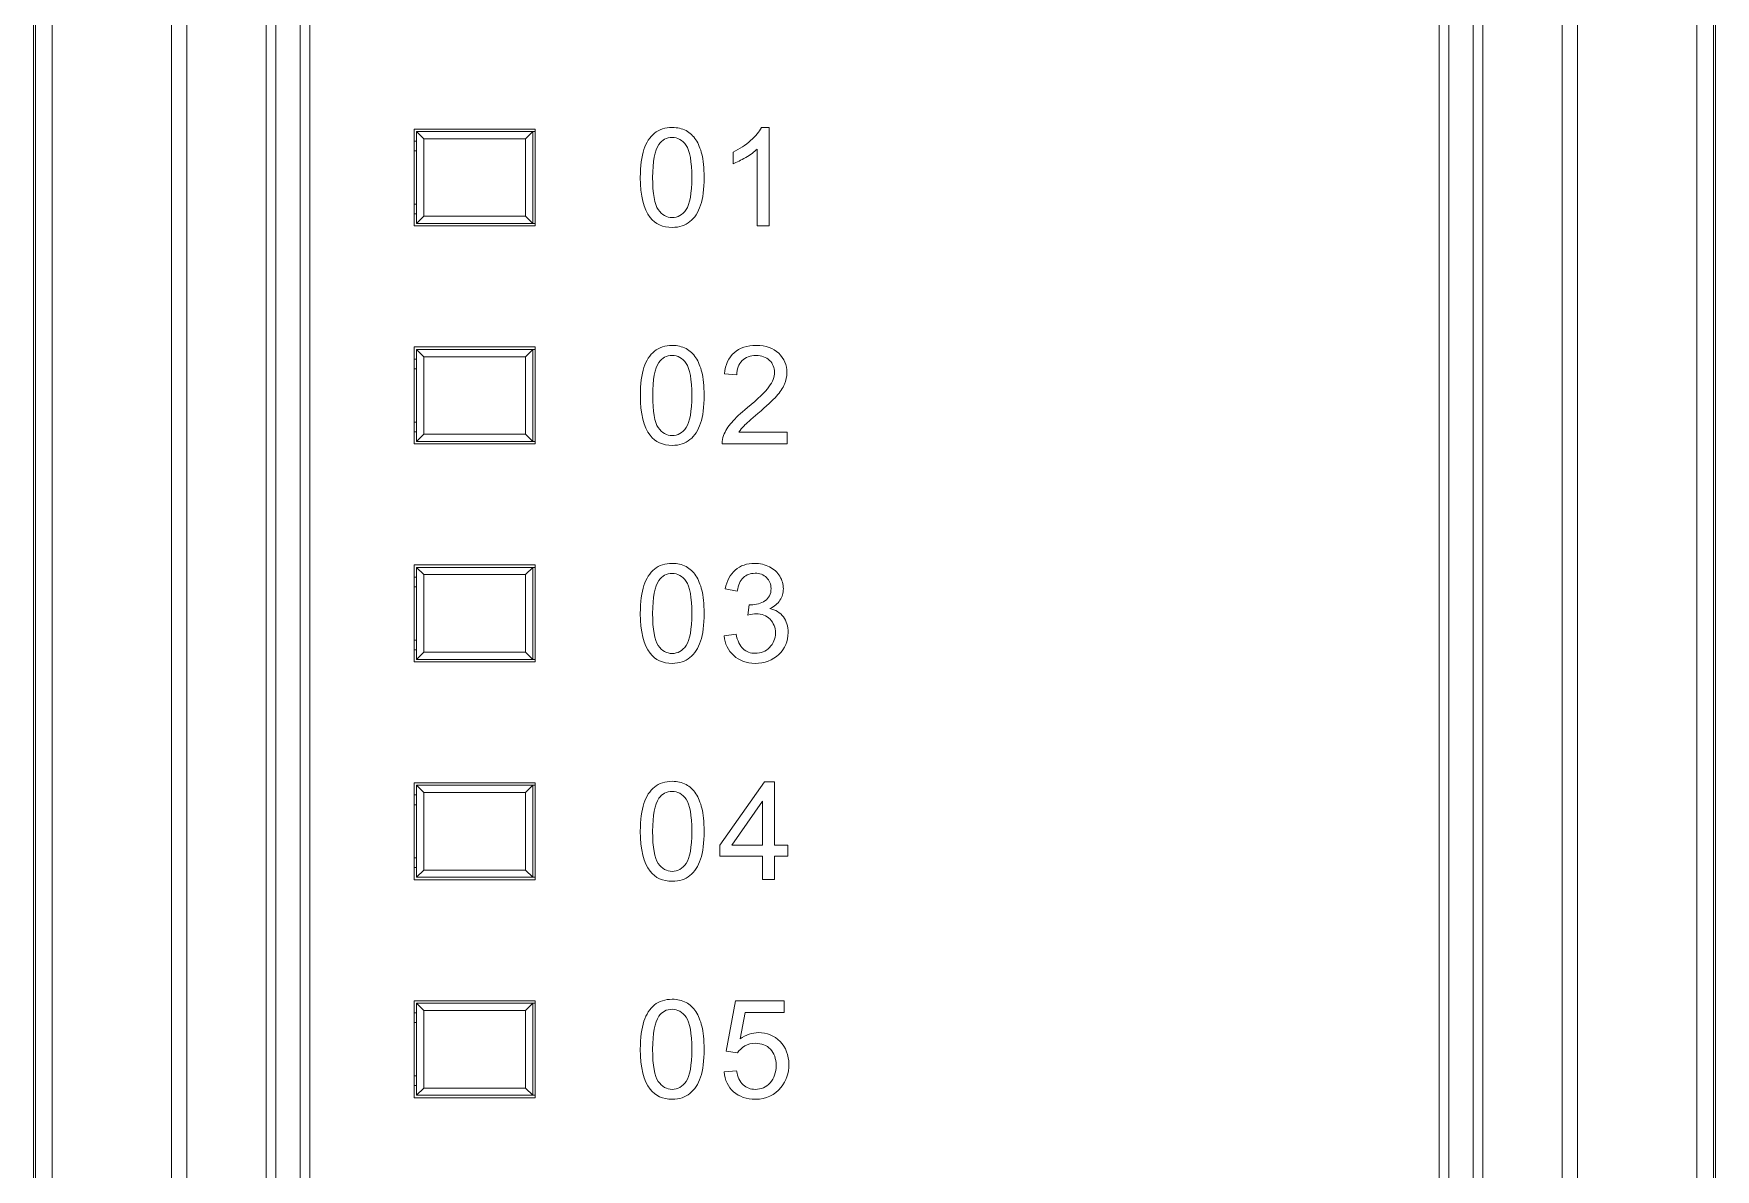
# Model space of a CAD drawing. Header units: millimetres. Extents: x 33157 to 59611, y -29750 to 1750.
# Drawn here: x 53659.59 to 53694.29, y 605.94 to 629.39 of the extents above; entities that cross this region are included whole.
import ezdxf

# ---------------------------------------------------------------- set-up
doc = ezdxf.new("R2010")
doc.units = ezdxf.units.MM
doc.layers.get('0').update_dxf_attribs({"lineweight": 18})

msp = doc.modelspace()

# ---------------------------------------------------------------- linework, layer by layer
at = {"lineweight": 9}
for p, q in [((53659.594, 655.67), (53659.594, 557.17)), ((53694.294, 655.67), (53694.294, 557.17)), ((53659.632, 655.005), (53659.632, 557.834)), ((53659.974, 655.005), (53659.974, 557.834)), ((53693.915, 655.005), (53693.915, 557.834)), ((53694.256, 655.005), (53694.256, 557.834)), ((53662.44, 650.689), (53662.44, 562.15)), ((53662.756, 650.689), (53662.756, 562.15)), ((53691.132, 650.689), (53691.132, 562.15)), ((53691.448, 650.689), (53691.448, 562.15)), ((53664.394, 650.42), (53664.394, 562.42)), ((53664.594, 650.42), (53664.594, 562.42)), ((53665.094, 650.42), (53665.094, 562.42)), ((53665.294, 650.42), (53665.294, 562.42)), ((53688.594, 650.42), (53688.594, 562.42)), ((53688.794, 650.42), (53688.794, 562.42)), ((53689.294, 650.42), (53689.294, 562.42)), ((53689.494, 650.42), (53689.494, 562.42)), ((53667.444, 627.42), (53667.444, 625.42)), ((53669.944, 627.42), (53669.944, 625.42)), ((53667.494, 627.37), (53667.494, 625.47)), ((53667.644, 627.22), (53667.644, 625.62)), ((53669.744, 627.22), (53669.744, 625.62)), ((53669.894, 627.37), (53669.894, 625.47)), ((53667.444, 622.92), (53667.444, 620.92)), ((53667.494, 622.87), (53667.494, 620.97)), ((53669.894, 622.87), (53669.894, 620.97)), ((53669.944, 622.92), (53669.944, 620.92)), ((53667.644, 622.72), (53667.644, 621.12)), ((53669.744, 622.72), (53669.744, 621.12)), ((53667.444, 618.42), (53667.444, 616.42)), ((53667.494, 618.37), (53667.494, 616.47)), ((53669.894, 618.37), (53669.894, 616.47)), ((53669.944, 618.42), (53669.944, 616.42)), ((53667.644, 618.22), (53667.644, 616.62)), ((53669.744, 618.22), (53669.744, 616.62)), ((53667.444, 613.92), (53667.444, 611.92)), ((53667.494, 613.87), (53667.494, 611.97)), ((53669.894, 613.87), (53669.894, 611.97)), ((53669.944, 613.92), (53669.944, 611.92)), ((53667.644, 613.72), (53667.644, 612.12)), ((53669.744, 613.72), (53669.744, 612.12)), ((53667.444, 609.42), (53667.444, 607.42)), ((53667.494, 609.37), (53667.494, 607.47)), ((53669.894, 609.37), (53669.894, 607.47)), ((53669.944, 609.42), (53669.944, 607.42)), ((53667.644, 609.22), (53667.644, 607.62)), ((53669.744, 609.22), (53669.744, 607.62))]:
    msp.add_line(p, q, dxfattribs=at)
for points in [[(53669.944, 627.42), (53669.944, 627.42), (53667.444, 627.42), (53667.444, 627.42)], [(53667.494, 627.17), (53667.494, 627.17), (53667.444, 627.17), (53667.444, 627.17)], [(53667.494, 627.37), (53667.494, 627.37), (53669.944, 627.37), (53669.944, 627.37)], [(53667.494, 627.37), (53667.494, 627.37), (53667.644, 627.22), (53667.644, 627.22)], [(53669.744, 627.22), (53669.744, 627.22), (53667.644, 627.22), (53667.644, 627.22)], [(53669.894, 627.37), (53669.894, 627.37), (53669.744, 627.22), (53669.744, 627.22)], [(53667.494, 626.97), (53667.494, 626.97), (53667.444, 626.97), (53667.444, 626.97)], [(53667.444, 625.87), (53667.444, 625.87), (53667.494, 625.87), (53667.494, 625.87)], [(53667.444, 625.67), (53667.444, 625.67), (53667.494, 625.67), (53667.494, 625.67)], [(53667.444, 625.42), (53667.444, 625.42), (53669.944, 625.42), (53669.944, 625.42)], [(53667.494, 625.47), (53667.494, 625.47), (53669.944, 625.47), (53669.944, 625.47)], [(53667.494, 625.47), (53667.494, 625.47), (53667.644, 625.62), (53667.644, 625.62)], [(53667.644, 625.62), (53667.644, 625.62), (53669.744, 625.62), (53669.744, 625.62)], [(53669.894, 625.47), (53669.894, 625.47), (53669.744, 625.62), (53669.744, 625.62)], [(53669.944, 622.92), (53669.944, 622.92), (53667.444, 622.92), (53667.444, 622.92)], [(53667.494, 622.87), (53667.494, 622.87), (53669.944, 622.87), (53669.944, 622.87)], [(53667.494, 622.87), (53667.494, 622.87), (53667.644, 622.72), (53667.644, 622.72)], [(53669.894, 622.87), (53669.894, 622.87), (53669.744, 622.72), (53669.744, 622.72)], [(53667.494, 622.67), (53667.494, 622.67), (53667.444, 622.67), (53667.444, 622.67)], [(53669.744, 622.72), (53669.744, 622.72), (53667.644, 622.72), (53667.644, 622.72)], [(53667.494, 622.47), (53667.494, 622.47), (53667.444, 622.47), (53667.444, 622.47)], [(53667.444, 621.37), (53667.444, 621.37), (53667.494, 621.37), (53667.494, 621.37)], [(53667.444, 621.17), (53667.444, 621.17), (53667.494, 621.17), (53667.494, 621.17)], [(53667.444, 620.92), (53667.444, 620.92), (53669.944, 620.92), (53669.944, 620.92)], [(53667.494, 620.97), (53667.494, 620.97), (53669.944, 620.97), (53669.944, 620.97)], [(53667.494, 620.97), (53667.494, 620.97), (53667.644, 621.12), (53667.644, 621.12)], [(53667.644, 621.12), (53667.644, 621.12), (53669.744, 621.12), (53669.744, 621.12)], [(53669.894, 620.97), (53669.894, 620.97), (53669.744, 621.12), (53669.744, 621.12)], [(53669.944, 618.42), (53669.944, 618.42), (53667.444, 618.42), (53667.444, 618.42)], [(53667.494, 618.37), (53667.494, 618.37), (53669.944, 618.37), (53669.944, 618.37)], [(53667.494, 618.37), (53667.494, 618.37), (53667.644, 618.22), (53667.644, 618.22)], [(53669.894, 618.37), (53669.894, 618.37), (53669.744, 618.22), (53669.744, 618.22)], [(53667.494, 618.17), (53667.494, 618.17), (53667.444, 618.17), (53667.444, 618.17)], [(53669.744, 618.22), (53669.744, 618.22), (53667.644, 618.22), (53667.644, 618.22)], [(53667.494, 617.97), (53667.494, 617.97), (53667.444, 617.97), (53667.444, 617.97)], [(53667.444, 616.87), (53667.444, 616.87), (53667.494, 616.87), (53667.494, 616.87)], [(53667.444, 616.67), (53667.444, 616.67), (53667.494, 616.67), (53667.494, 616.67)], [(53667.494, 616.47), (53667.494, 616.47), (53667.644, 616.62), (53667.644, 616.62)], [(53667.644, 616.62), (53667.644, 616.62), (53669.744, 616.62), (53669.744, 616.62)], [(53669.894, 616.47), (53669.894, 616.47), (53669.744, 616.62), (53669.744, 616.62)], [(53667.444, 616.42), (53667.444, 616.42), (53669.944, 616.42), (53669.944, 616.42)], [(53667.494, 616.47), (53667.494, 616.47), (53669.944, 616.47), (53669.944, 616.47)], [(53669.944, 613.92), (53669.944, 613.92), (53667.444, 613.92), (53667.444, 613.92)], [(53667.494, 613.87), (53667.494, 613.87), (53669.944, 613.87), (53669.944, 613.87)], [(53667.494, 613.87), (53667.494, 613.87), (53667.644, 613.72), (53667.644, 613.72)], [(53669.894, 613.87), (53669.894, 613.87), (53669.744, 613.72), (53669.744, 613.72)], [(53667.494, 613.67), (53667.494, 613.67), (53667.444, 613.67), (53667.444, 613.67)], [(53669.744, 613.72), (53669.744, 613.72), (53667.644, 613.72), (53667.644, 613.72)], [(53667.494, 613.47), (53667.494, 613.47), (53667.444, 613.47), (53667.444, 613.47)], [(53667.444, 612.37), (53667.444, 612.37), (53667.494, 612.37), (53667.494, 612.37)], [(53667.444, 612.17), (53667.444, 612.17), (53667.494, 612.17), (53667.494, 612.17)], [(53667.494, 611.97), (53667.494, 611.97), (53667.644, 612.12), (53667.644, 612.12)], [(53667.644, 612.12), (53667.644, 612.12), (53669.744, 612.12), (53669.744, 612.12)], [(53669.894, 611.97), (53669.894, 611.97), (53669.744, 612.12), (53669.744, 612.12)], [(53667.444, 611.92), (53667.444, 611.92), (53669.944, 611.92), (53669.944, 611.92)], [(53667.494, 611.97), (53667.494, 611.97), (53669.944, 611.97), (53669.944, 611.97)], [(53669.944, 609.42), (53669.944, 609.42), (53667.444, 609.42), (53667.444, 609.42)], [(53667.494, 609.37), (53667.494, 609.37), (53669.944, 609.37), (53669.944, 609.37)], [(53667.494, 609.37), (53667.494, 609.37), (53667.644, 609.22), (53667.644, 609.22)], [(53669.894, 609.37), (53669.894, 609.37), (53669.744, 609.22), (53669.744, 609.22)], [(53667.494, 609.17), (53667.494, 609.17), (53667.444, 609.17), (53667.444, 609.17)], [(53669.744, 609.22), (53669.744, 609.22), (53667.644, 609.22), (53667.644, 609.22)], [(53667.494, 608.97), (53667.494, 608.97), (53667.444, 608.97), (53667.444, 608.97)], [(53667.444, 607.87), (53667.444, 607.87), (53667.494, 607.87), (53667.494, 607.87)], [(53667.444, 607.67), (53667.444, 607.67), (53667.494, 607.67), (53667.494, 607.67)], [(53667.494, 607.47), (53667.494, 607.47), (53667.644, 607.62), (53667.644, 607.62)], [(53667.644, 607.62), (53667.644, 607.62), (53669.744, 607.62), (53669.744, 607.62)], [(53669.894, 607.47), (53669.894, 607.47), (53669.744, 607.62), (53669.744, 607.62)], [(53667.444, 607.42), (53667.444, 607.42), (53669.944, 607.42), (53669.944, 607.42)], [(53667.494, 607.47), (53667.494, 607.47), (53669.944, 607.47), (53669.944, 607.47)]]:
    msp.add_open_spline(points, degree=3, dxfattribs=at)
for points, knots in [([(53672.112, 626.42), (53672.112, 626.659), (53672.137, 626.852), (53672.186, 626.997), (53672.235, 627.144), (53672.308, 627.256), (53672.405, 627.335), (53672.501, 627.413), (53672.623, 627.452), (53672.77, 627.452), (53672.878, 627.452), (53672.973, 627.431), (53673.056, 627.387), (53673.137, 627.343), (53673.205, 627.28), (53673.258, 627.198), (53673.311, 627.116), (53673.352, 627.016), (53673.382, 626.898), (53673.413, 626.78), (53673.428, 626.62), (53673.428, 626.42), (53673.428, 626.183), (53673.403, 625.991), (53673.355, 625.845), (53673.306, 625.699), (53673.233, 625.587), (53673.136, 625.508), (53673.04, 625.429), (53672.918, 625.389), (53672.77, 625.389), (53672.576, 625.389), (53672.423, 625.458), (53672.312, 625.597), (53672.179, 625.766), (53672.112, 626.041), (53672.112, 626.42)], [0, 0, 0, 0, 135114.060042, 135114.060042, 135114.060042, 270228.120084, 270228.120084, 270228.120084, 405342.180126, 405342.180126, 405342.180126, 540456.240168, 540456.240168, 540456.240168, 675570.30021, 675570.30021, 675570.30021, 810684.360251, 810684.360251, 810684.360251, 945798.420293, 945798.420293, 945798.420293, 1080912.480335, 1080912.480335, 1080912.480335, 1216026.540377, 1216026.540377, 1216026.540377, 1351140.600419, 1351140.600419, 1351140.600419, 1486254.660461, 1486254.660461, 1486254.660461, 1621368.720503, 1621368.720503, 1621368.720503, 1621368.720503]), ([(53674.77, 625.423), (53674.77, 625.423), (53674.522, 625.423), (53674.522, 625.423), (53674.522, 625.423), (53674.522, 627.004), (53674.522, 627.004), (53674.462, 626.947), (53674.384, 626.89), (53674.287, 626.833), (53674.19, 626.776), (53674.102, 626.733), (53674.025, 626.705), (53674.025, 626.705), (53674.025, 626.945), (53674.025, 626.945), (53674.164, 627.01), (53674.285, 627.089), (53674.389, 627.182), (53674.493, 627.275), (53674.567, 627.365), (53674.61, 627.452), (53674.61, 627.452), (53674.77, 627.452), (53674.77, 627.452), (53674.77, 627.452), (53674.77, 625.423), (53674.77, 625.423)], [0, 0, 0, 0, 137248.583239, 137248.583239, 137248.583239, 274497.166479, 274497.166479, 274497.166479, 411745.749718, 411745.749718, 411745.749718, 548994.332958, 548994.332958, 548994.332958, 686242.916197, 686242.916197, 686242.916197, 823491.499437, 823491.499437, 823491.499437, 960740.082676, 960740.082676, 960740.082676, 1097988.665916, 1097988.665916, 1097988.665916, 1235237.249155, 1235237.249155, 1235237.249155, 1235237.249155]), ([(53672.366, 626.419), (53672.366, 626.087), (53672.405, 625.866), (53672.483, 625.757), (53672.56, 625.647), (53672.656, 625.592), (53672.77, 625.592), (53672.884, 625.592), (53672.98, 625.647), (53673.057, 625.757), (53673.135, 625.867), (53673.174, 626.088), (53673.174, 626.419), (53673.174, 626.752), (53673.135, 626.973), (53673.057, 627.082), (53672.98, 627.192), (53672.883, 627.246), (53672.767, 627.246), (53672.653, 627.246), (53672.562, 627.198), (53672.494, 627.101), (53672.409, 626.979), (53672.366, 626.751), (53672.366, 626.419)], [0, 0, 0, 0, 138259.200339, 138259.200339, 138259.200339, 276518.400677, 276518.400677, 276518.400677, 414777.601016, 414777.601016, 414777.601016, 553036.801354, 553036.801354, 553036.801354, 691296.001693, 691296.001693, 691296.001693, 829555.202031, 829555.202031, 829555.202031, 967814.40237, 967814.40237, 967814.40237, 1106073.602709, 1106073.602709, 1106073.602709, 1106073.602709]), ([(53672.113, 621.92), (53672.113, 622.158), (53672.137, 622.351), (53672.186, 622.497), (53672.235, 622.643), (53672.308, 622.755), (53672.405, 622.834), (53672.502, 622.912), (53672.623, 622.952), (53672.77, 622.952), (53672.878, 622.952), (53672.973, 622.93), (53673.056, 622.886), (53673.138, 622.842), (53673.205, 622.779), (53673.258, 622.697), (53673.311, 622.615), (53673.352, 622.515), (53673.382, 622.397), (53673.413, 622.279), (53673.428, 622.119), (53673.428, 621.92), (53673.428, 621.682), (53673.403, 621.491), (53673.355, 621.345), (53673.306, 621.198), (53673.233, 621.086), (53673.137, 621.007), (53673.04, 620.928), (53672.918, 620.888), (53672.77, 620.888), (53672.576, 620.888), (53672.423, 620.958), (53672.312, 621.096), (53672.179, 621.266), (53672.113, 621.54), (53672.113, 621.92)], [0, 0, 0, 0, 135119.663536, 135119.663536, 135119.663536, 270239.327071, 270239.327071, 270239.327071, 405358.990607, 405358.990607, 405358.990607, 540478.654142, 540478.654142, 540478.654142, 675598.317678, 675598.317678, 675598.317678, 810717.981213, 810717.981213, 810717.981213, 945837.644749, 945837.644749, 945837.644749, 1080957.308284, 1080957.308284, 1080957.308284, 1216076.97182, 1216076.97182, 1216076.97182, 1351196.635355, 1351196.635355, 1351196.635355, 1486316.298891, 1486316.298891, 1486316.298891, 1621435.962426, 1621435.962426, 1621435.962426, 1621435.962426]), ([(53675.14, 621.159), (53675.14, 621.159), (53675.14, 620.922), (53675.14, 620.922), (53675.14, 620.922), (53673.802, 620.922), (53673.802, 620.922), (53673.8, 620.982), (53673.81, 621.039), (53673.831, 621.095), (53673.866, 621.186), (53673.921, 621.276), (53673.997, 621.364), (53674.072, 621.452), (53674.18, 621.553), (53674.321, 621.668), (53674.54, 621.849), (53674.688, 621.991), (53674.766, 622.096), (53674.844, 622.202), (53674.883, 622.301), (53674.883, 622.396), (53674.883, 622.494), (53674.848, 622.577), (53674.777, 622.644), (53674.707, 622.712), (53674.615, 622.745), (53674.501, 622.745), (53674.381, 622.745), (53674.285, 622.71), (53674.213, 622.638), (53674.141, 622.567), (53674.105, 622.468), (53674.104, 622.342), (53674.104, 622.342), (53673.85, 622.367), (53673.85, 622.367), (53673.868, 622.557), (53673.934, 622.702), (53674.047, 622.802), (53674.162, 622.902), (53674.315, 622.952), (53674.507, 622.952), (53674.701, 622.952), (53674.855, 622.898), (53674.967, 622.79), (53675.081, 622.682), (53675.137, 622.549), (53675.137, 622.39), (53675.137, 622.309), (53675.121, 622.229), (53675.087, 622.151), (53675.054, 622.073), (53674.999, 621.991), (53674.923, 621.904), (53674.846, 621.818), (53674.718, 621.699), (53674.54, 621.548), (53674.391, 621.423), (53674.295, 621.339), (53674.253, 621.294), (53674.211, 621.249), (53674.176, 621.205), (53674.148, 621.159), (53674.148, 621.159), (53675.14, 621.159), (53675.14, 621.159)], [0, 0, 0, 0, 132262.775733, 132262.775733, 132262.775733, 264525.551465, 264525.551465, 264525.551465, 396788.327198, 396788.327198, 396788.327198, 529051.102931, 529051.102931, 529051.102931, 661313.878663, 661313.878663, 661313.878663, 793576.654396, 793576.654396, 793576.654396, 925839.430129, 925839.430129, 925839.430129, 1058102.205861, 1058102.205861, 1058102.205861, 1190364.981594, 1190364.981594, 1190364.981594, 1322627.757326, 1322627.757326, 1322627.757326, 1454890.533059, 1454890.533059, 1454890.533059, 1587153.308792, 1587153.308792, 1587153.308792, 1719416.084524, 1719416.084524, 1719416.084524, 1851678.860257, 1851678.860257, 1851678.860257, 1983941.63599, 1983941.63599, 1983941.63599, 2116204.411722, 2116204.411722, 2116204.411722, 2248467.187455, 2248467.187455, 2248467.187455, 2380729.963188, 2380729.963188, 2380729.963188, 2512992.73892, 2512992.73892, 2512992.73892, 2645255.514653, 2645255.514653, 2645255.514653, 2777518.290386, 2777518.290386, 2777518.290386, 2909781.066118, 2909781.066118, 2909781.066118, 2909781.066118]), ([(53672.367, 621.919), (53672.367, 621.586), (53672.405, 621.365), (53672.483, 621.256), (53672.56, 621.146), (53672.656, 621.092), (53672.77, 621.092), (53672.884, 621.092), (53672.98, 621.147), (53673.058, 621.256), (53673.135, 621.366), (53673.174, 621.587), (53673.174, 621.919), (53673.174, 622.251), (53673.135, 622.472), (53673.058, 622.581), (53672.98, 622.691), (53672.884, 622.745), (53672.767, 622.745), (53672.654, 622.745), (53672.562, 622.697), (53672.494, 622.601), (53672.409, 622.478), (53672.367, 622.25), (53672.367, 621.919)], [0, 0, 0, 0, 138264.934165, 138264.934165, 138264.934165, 276529.868331, 276529.868331, 276529.868331, 414794.802496, 414794.802496, 414794.802496, 553059.736662, 553059.736662, 553059.736662, 691324.670827, 691324.670827, 691324.670827, 829589.604992, 829589.604992, 829589.604992, 967854.539158, 967854.539158, 967854.539158, 1106119.473323, 1106119.473323, 1106119.473323, 1106119.473323]), ([(53672.112, 617.42), (53672.112, 617.658), (53672.137, 617.851), (53672.186, 617.997), (53672.235, 618.143), (53672.308, 618.255), (53672.405, 618.334), (53672.501, 618.412), (53672.623, 618.452), (53672.77, 618.452), (53672.878, 618.452), (53672.973, 618.43), (53673.056, 618.386), (53673.137, 618.342), (53673.205, 618.279), (53673.258, 618.197), (53673.311, 618.115), (53673.352, 618.015), (53673.382, 617.897), (53673.413, 617.779), (53673.428, 617.619), (53673.428, 617.42), (53673.428, 617.182), (53673.403, 616.991), (53673.355, 616.845), (53673.306, 616.698), (53673.233, 616.586), (53673.136, 616.507), (53673.04, 616.428), (53672.918, 616.388), (53672.77, 616.388), (53672.576, 616.388), (53672.423, 616.458), (53672.312, 616.596), (53672.179, 616.766), (53672.112, 617.04), (53672.112, 617.42)], [0, 0, 0, 0, 135125.266341, 135125.266341, 135125.266341, 270250.532681, 270250.532681, 270250.532681, 405375.799022, 405375.799022, 405375.799022, 540501.065362, 540501.065362, 540501.065362, 675626.331703, 675626.331703, 675626.331703, 810751.598044, 810751.598044, 810751.598044, 945876.864384, 945876.864384, 945876.864384, 1081002.130725, 1081002.130725, 1081002.130725, 1216127.397066, 1216127.397066, 1216127.397066, 1351252.663406, 1351252.663406, 1351252.663406, 1486377.929747, 1486377.929747, 1486377.929747, 1621503.196087, 1621503.196087, 1621503.196087, 1621503.196087]), ([(53673.839, 616.959), (53673.839, 616.959), (53674.087, 616.992), (53674.087, 616.992), (53674.116, 616.851), (53674.164, 616.75), (53674.232, 616.688), (53674.3, 616.626), (53674.384, 616.595), (53674.483, 616.595), (53674.601, 616.595), (53674.7, 616.635), (53674.78, 616.716), (53674.86, 616.797), (53674.9, 616.897), (53674.9, 617.016), (53674.9, 617.13), (53674.863, 617.224), (53674.788, 617.299), (53674.714, 617.372), (53674.619, 617.41), (53674.504, 617.41), (53674.457, 617.41), (53674.399, 617.4), (53674.329, 617.382), (53674.329, 617.382), (53674.356, 617.599), (53674.356, 617.599), (53674.373, 617.597), (53674.386, 617.596), (53674.396, 617.596), (53674.503, 617.596), (53674.598, 617.624), (53674.683, 617.679), (53674.767, 617.734), (53674.81, 617.819), (53674.81, 617.933), (53674.81, 618.024), (53674.779, 618.099), (53674.717, 618.159), (53674.655, 618.219), (53674.576, 618.248), (53674.479, 618.248), (53674.382, 618.248), (53674.301, 618.218), (53674.237, 618.157), (53674.172, 618.095), (53674.131, 618.004), (53674.113, 617.881), (53674.113, 617.881), (53673.864, 617.927), (53673.864, 617.927), (53673.895, 618.093), (53673.964, 618.222), (53674.071, 618.314), (53674.178, 618.406), (53674.313, 618.452), (53674.472, 618.452), (53674.583, 618.452), (53674.684, 618.428), (53674.777, 618.38), (53674.87, 618.333), (53674.941, 618.269), (53674.99, 618.188), (53675.039, 618.106), (53675.064, 618.019), (53675.064, 617.928), (53675.064, 617.841), (53675.04, 617.761), (53674.994, 617.69), (53674.947, 617.618), (53674.877, 617.562), (53674.785, 617.519), (53674.905, 617.492), (53674.997, 617.435), (53675.064, 617.348), (53675.13, 617.261), (53675.162, 617.152), (53675.162, 617.022), (53675.162, 616.845), (53675.098, 616.695), (53674.97, 616.572), (53674.841, 616.45), (53674.678, 616.388), (53674.481, 616.388), (53674.304, 616.388), (53674.157, 616.442), (53674.04, 616.547), (53673.922, 616.653), (53673.855, 616.79), (53673.839, 616.959)], [0, 0, 0, 0, 131354.215634, 131354.215634, 131354.215634, 262708.431268, 262708.431268, 262708.431268, 394062.646902, 394062.646902, 394062.646902, 525416.862536, 525416.862536, 525416.862536, 656771.07817, 656771.07817, 656771.07817, 788125.293804, 788125.293804, 788125.293804, 919479.509439, 919479.509439, 919479.509439, 1050833.725073, 1050833.725073, 1050833.725073, 1182187.940707, 1182187.940707, 1182187.940707, 1313542.156341, 1313542.156341, 1313542.156341, 1444896.371975, 1444896.371975, 1444896.371975, 1576250.587609, 1576250.587609, 1576250.587609, 1707604.803243, 1707604.803243, 1707604.803243, 1838959.018877, 1838959.018877, 1838959.018877, 1970313.234511, 1970313.234511, 1970313.234511, 2101667.450145, 2101667.450145, 2101667.450145, 2233021.665779, 2233021.665779, 2233021.665779, 2364375.881413, 2364375.881413, 2364375.881413, 2495730.097047, 2495730.097047, 2495730.097047, 2627084.312682, 2627084.312682, 2627084.312682, 2758438.528316, 2758438.528316, 2758438.528316, 2889792.74395, 2889792.74395, 2889792.74395, 3021146.959584, 3021146.959584, 3021146.959584, 3152501.175218, 3152501.175218, 3152501.175218, 3283855.390852, 3283855.390852, 3283855.390852, 3415209.606486, 3415209.606486, 3415209.606486, 3546563.82212, 3546563.82212, 3546563.82212, 3677918.037754, 3677918.037754, 3677918.037754, 3809272.253388, 3809272.253388, 3809272.253388, 3940626.469022, 3940626.469022, 3940626.469022, 3940626.469022]), ([(53672.366, 617.419), (53672.366, 617.086), (53672.405, 616.865), (53672.483, 616.756), (53672.56, 616.646), (53672.656, 616.592), (53672.77, 616.592), (53672.884, 616.592), (53672.98, 616.647), (53673.057, 616.756), (53673.135, 616.866), (53673.174, 617.087), (53673.174, 617.419), (53673.174, 617.751), (53673.135, 617.972), (53673.057, 618.081), (53672.98, 618.191), (53672.883, 618.245), (53672.767, 618.245), (53672.653, 618.245), (53672.562, 618.197), (53672.494, 618.101), (53672.409, 617.978), (53672.366, 617.75), (53672.366, 617.419)], [0, 0, 0, 0, 138270.667289, 138270.667289, 138270.667289, 276541.334577, 276541.334577, 276541.334577, 414812.001866, 414812.001866, 414812.001866, 553082.669154, 553082.669154, 553082.669154, 691353.336443, 691353.336443, 691353.336443, 829624.003731, 829624.003731, 829624.003731, 967894.67102, 967894.67102, 967894.67102, 1106165.338309, 1106165.338309, 1106165.338309, 1106165.338309]), ([(53672.112, 612.92), (53672.112, 613.158), (53672.137, 613.351), (53672.186, 613.497), (53672.235, 613.643), (53672.308, 613.755), (53672.405, 613.834), (53672.501, 613.912), (53672.623, 613.952), (53672.77, 613.952), (53672.878, 613.952), (53672.973, 613.93), (53673.056, 613.886), (53673.137, 613.842), (53673.205, 613.779), (53673.258, 613.697), (53673.311, 613.615), (53673.352, 613.515), (53673.382, 613.397), (53673.413, 613.279), (53673.428, 613.119), (53673.428, 612.92), (53673.428, 612.682), (53673.403, 612.491), (53673.355, 612.345), (53673.306, 612.198), (53673.233, 612.086), (53673.136, 612.007), (53673.04, 611.928), (53672.918, 611.888), (53672.77, 611.888), (53672.576, 611.888), (53672.423, 611.958), (53672.312, 612.096), (53672.179, 612.266), (53672.112, 612.54), (53672.112, 612.92)], [0, 0, 0, 0, 135130.870088, 135130.870088, 135130.870088, 270261.740176, 270261.740176, 270261.740176, 405392.610264, 405392.610264, 405392.610264, 540523.480352, 540523.480352, 540523.480352, 675654.350441, 675654.350441, 675654.350441, 810785.220529, 810785.220529, 810785.220529, 945916.090617, 945916.090617, 945916.090617, 1081046.960705, 1081046.960705, 1081046.960705, 1216177.830793, 1216177.830793, 1216177.830793, 1351308.700881, 1351308.700881, 1351308.700881, 1486439.570969, 1486439.570969, 1486439.570969, 1621570.441057, 1621570.441057, 1621570.441057, 1621570.441057]), ([(53674.632, 611.922), (53674.632, 611.922), (53674.632, 612.405), (53674.632, 612.405), (53674.632, 612.405), (53673.754, 612.405), (53673.754, 612.405), (53673.754, 612.405), (53673.754, 612.634), (53673.754, 612.634), (53673.754, 612.634), (53674.677, 613.943), (53674.677, 613.943), (53674.677, 613.943), (53674.88, 613.943), (53674.88, 613.943), (53674.88, 613.943), (53674.88, 612.634), (53674.88, 612.634), (53674.88, 612.634), (53675.154, 612.634), (53675.154, 612.634), (53675.154, 612.634), (53675.154, 612.405), (53675.154, 612.405), (53675.154, 612.405), (53674.88, 612.405), (53674.88, 612.405), (53674.88, 612.405), (53674.88, 611.922), (53674.88, 611.922), (53674.88, 611.922), (53674.632, 611.922), (53674.632, 611.922)], [0, 0, 0, 0, 135733.708468, 135733.708468, 135733.708468, 271467.416936, 271467.416936, 271467.416936, 407201.125404, 407201.125404, 407201.125404, 542934.833872, 542934.833872, 542934.833872, 678668.542339, 678668.542339, 678668.542339, 814402.250807, 814402.250807, 814402.250807, 950135.959275, 950135.959275, 950135.959275, 1085869.667743, 1085869.667743, 1085869.667743, 1221603.376211, 1221603.376211, 1221603.376211, 1357337.084679, 1357337.084679, 1357337.084679, 1493070.793147, 1493070.793147, 1493070.793147, 1493070.793147]), ([(53672.366, 612.919), (53672.366, 612.586), (53672.405, 612.365), (53672.483, 612.256), (53672.56, 612.146), (53672.656, 612.092), (53672.77, 612.092), (53672.884, 612.092), (53672.98, 612.147), (53673.057, 612.256), (53673.135, 612.366), (53673.174, 612.587), (53673.174, 612.919), (53673.174, 613.251), (53673.135, 613.472), (53673.057, 613.581), (53672.98, 613.691), (53672.883, 613.745), (53672.767, 613.745), (53672.653, 613.745), (53672.562, 613.697), (53672.494, 613.601), (53672.409, 613.478), (53672.366, 613.25), (53672.366, 612.919)], [0, 0, 0, 0, 138276.401377, 138276.401377, 138276.401377, 276552.802754, 276552.802754, 276552.802754, 414829.204131, 414829.204131, 414829.204131, 553105.605508, 553105.605508, 553105.605508, 691382.006885, 691382.006885, 691382.006885, 829658.408262, 829658.408262, 829658.408262, 967934.809639, 967934.809639, 967934.809639, 1106211.211016, 1106211.211016, 1106211.211016, 1106211.211016]), ([(53674.632, 612.634), (53674.632, 612.634), (53674.632, 613.543), (53674.632, 613.543), (53674.632, 613.543), (53673.998, 612.634), (53673.998, 612.634), (53673.998, 612.634), (53674.632, 612.634), (53674.632, 612.634)], [0, 0, 0, 0, 154106.322812, 154106.322812, 154106.322812, 308212.645625, 308212.645625, 308212.645625, 462318.968437, 462318.968437, 462318.968437, 462318.968437]), ([(53672.112, 608.42), (53672.112, 608.658), (53672.137, 608.851), (53672.186, 608.997), (53672.235, 609.143), (53672.308, 609.255), (53672.405, 609.334), (53672.501, 609.412), (53672.623, 609.452), (53672.77, 609.452), (53672.878, 609.452), (53672.973, 609.43), (53673.056, 609.386), (53673.137, 609.342), (53673.205, 609.279), (53673.258, 609.197), (53673.311, 609.115), (53673.352, 609.015), (53673.382, 608.897), (53673.413, 608.779), (53673.428, 608.619), (53673.428, 608.42), (53673.428, 608.182), (53673.403, 607.991), (53673.355, 607.845), (53673.306, 607.698), (53673.233, 607.586), (53673.136, 607.507), (53673.04, 607.428), (53672.918, 607.388), (53672.77, 607.388), (53672.576, 607.388), (53672.423, 607.458), (53672.312, 607.596), (53672.179, 607.766), (53672.112, 608.04), (53672.112, 608.42)], [0, 0, 0, 0, 135136.474525, 135136.474525, 135136.474525, 270272.94905, 270272.94905, 270272.94905, 405409.423574, 405409.423574, 405409.423574, 540545.898099, 540545.898099, 540545.898099, 675682.372624, 675682.372624, 675682.372624, 810818.847149, 810818.847149, 810818.847149, 945955.321673, 945955.321673, 945955.321673, 1081091.796198, 1081091.796198, 1081091.796198, 1216228.270723, 1216228.270723, 1216228.270723, 1351364.745248, 1351364.745248, 1351364.745248, 1486501.219772, 1486501.219772, 1486501.219772, 1621637.694297, 1621637.694297, 1621637.694297, 1621637.694297]), ([(53673.839, 607.953), (53673.839, 607.953), (53674.099, 607.973), (53674.099, 607.973), (53674.118, 607.846), (53674.162, 607.751), (53674.232, 607.687), (53674.302, 607.624), (53674.387, 607.592), (53674.487, 607.592), (53674.608, 607.592), (53674.709, 607.637), (53674.791, 607.727), (53674.873, 607.817), (53674.914, 607.936), (53674.914, 608.085), (53674.914, 608.227), (53674.875, 608.338), (53674.797, 608.42), (53674.718, 608.502), (53674.614, 608.543), (53674.485, 608.543), (53674.404, 608.543), (53674.332, 608.524), (53674.268, 608.488), (53674.205, 608.451), (53674.155, 608.404), (53674.118, 608.345), (53674.118, 608.345), (53673.884, 608.379), (53673.884, 608.379), (53673.884, 608.379), (53674.079, 609.418), (53674.079, 609.418), (53674.079, 609.418), (53675.081, 609.418), (53675.081, 609.418), (53675.081, 609.418), (53675.081, 609.181), (53675.081, 609.181), (53675.081, 609.181), (53674.277, 609.181), (53674.277, 609.181), (53674.277, 609.181), (53674.169, 608.635), (53674.169, 608.635), (53674.29, 608.721), (53674.417, 608.763), (53674.55, 608.763), (53674.726, 608.763), (53674.874, 608.702), (53674.995, 608.579), (53675.116, 608.457), (53675.177, 608.3), (53675.177, 608.108), (53675.177, 607.925), (53675.123, 607.767), (53675.017, 607.634), (53674.888, 607.47), (53674.711, 607.388), (53674.487, 607.388), (53674.304, 607.388), (53674.154, 607.44), (53674.038, 607.543), (53673.922, 607.646), (53673.855, 607.783), (53673.839, 607.953)], [0, 0, 0, 0, 132280.10659, 132280.10659, 132280.10659, 264560.21318, 264560.21318, 264560.21318, 396840.319771, 396840.319771, 396840.319771, 529120.426361, 529120.426361, 529120.426361, 661400.532951, 661400.532951, 661400.532951, 793680.639541, 793680.639541, 793680.639541, 925960.746132, 925960.746132, 925960.746132, 1058240.852722, 1058240.852722, 1058240.852722, 1190520.959312, 1190520.959312, 1190520.959312, 1322801.065902, 1322801.065902, 1322801.065902, 1455081.172492, 1455081.172492, 1455081.172492, 1587361.279083, 1587361.279083, 1587361.279083, 1719641.385673, 1719641.385673, 1719641.385673, 1851921.492263, 1851921.492263, 1851921.492263, 1984201.598853, 1984201.598853, 1984201.598853, 2116481.705444, 2116481.705444, 2116481.705444, 2248761.812034, 2248761.812034, 2248761.812034, 2381041.918624, 2381041.918624, 2381041.918624, 2513322.025214, 2513322.025214, 2513322.025214, 2645602.131805, 2645602.131805, 2645602.131805, 2777882.238395, 2777882.238395, 2777882.238395, 2910162.344985, 2910162.344985, 2910162.344985, 2910162.344985]), ([(53672.366, 608.419), (53672.366, 608.086), (53672.405, 607.865), (53672.483, 607.756), (53672.56, 607.646), (53672.656, 607.592), (53672.77, 607.592), (53672.884, 607.592), (53672.98, 607.647), (53673.057, 607.756), (53673.135, 607.866), (53673.174, 608.087), (53673.174, 608.419), (53673.174, 608.751), (53673.135, 608.972), (53673.057, 609.081), (53672.98, 609.191), (53672.883, 609.245), (53672.767, 609.245), (53672.653, 609.245), (53672.562, 609.197), (53672.494, 609.101), (53672.409, 608.978), (53672.366, 608.75), (53672.366, 608.419)], [0, 0, 0, 0, 138282.136172, 138282.136172, 138282.136172, 276564.272343, 276564.272343, 276564.272343, 414846.408515, 414846.408515, 414846.408515, 553128.544686, 553128.544686, 553128.544686, 691410.680858, 691410.680858, 691410.680858, 829692.817029, 829692.817029, 829692.817029, 967974.953201, 967974.953201, 967974.953201, 1106257.089372, 1106257.089372, 1106257.089372, 1106257.089372])]:
    msp.add_open_spline(points, degree=3, knots=knots)

doc.saveas('drawing.dxf')
